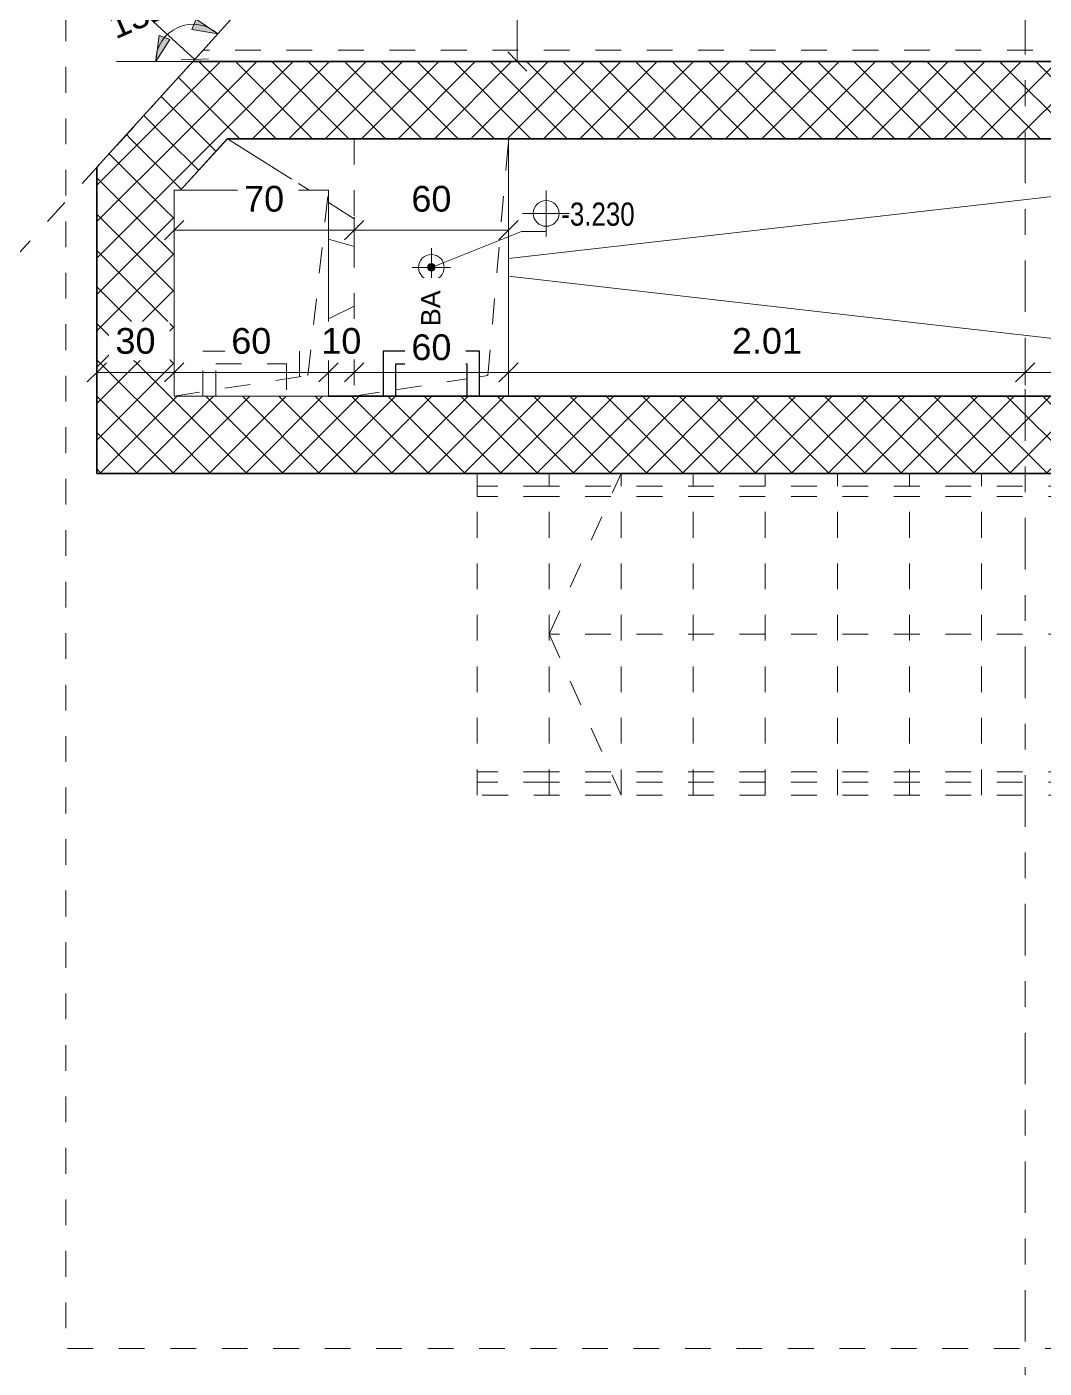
# Model space of a CAD drawing. Header units: metres. Extents: x -85.4 to -16.9, y -4 to 38.1.
# Drawn here: x -70.59 to -66.63, y 26.33 to 31.54 of the extents above; entities that cross this region are included whole.
import ezdxf

# ---------------------------------------------------------------- set-up
doc = ezdxf.new("R2010")
doc.units = ezdxf.units.M
for name, pattern in [('_Rasterlinie_', [0.375, 0.2, -0.05, 0.075, -0.05]), ('_Strichliert - Fein_', [0.15, 0.1, -0.05]), ('_Strichpunkt - Fein', [0.2, 0.1, -0.05, 0, -0.05]), ('_Verdeckte Linien_', [0.15, 0.1, -0.05]), ('Strichpunkt - Fein', [0.2, 0.1, -0.05, 0, -0.05])]:
    doc.linetypes.add(name, pattern=pattern)
for name, color, linetype, lineweight in [('A-____-____-DIMS', 7, 'Continuous', 5), ('A-____-____-DIMS-50', 7, 'Continuous', 5), ('A-____-NOTE-TEXT', 7, 'Continuous', 9), ('A-DETL-____-HDLN', 7, '_Verdeckte Linien_', 9), ('A-DETL-GENF-OTLN', 7, 'Continuous', 9), ('A-FLOR-____-OTLN', 7, 'Continuous', 9), ('A-FLOR-____-OVHD', 7, 'Strichpunkt - Fein', 9), ('A-FLOR-HRAL-MBND', 7, '_Verdeckte Linien_', 9), ('A-FLOR-HRAL-OTLN', 7, 'Continuous', 9), ('A-GENM-____-OTLN', 7, 'Continuous', 9), ('A-WALL-____-MCUT', 7, 'Continuous', 35), ('A-WALL-____-PATT', 7, 'Continuous', 35), ('G-____-____-DIMS', 7, 'Continuous', 5), ('S-GRID-____-OTLN', 7, 'Continuous', 5), ('S-STRS-____-MBND', 7, '_Strichpunkt - Fein', 9), ('Vertikale Erschließung', 7, 'Continuous', 9)]:
    doc.layers.add(name, color=color, linetype=linetype, lineweight=lineweight)
doc.layers.add('A-DETL-____-OTLN', color=5, linetype='Continuous', lineweight=9, true_color=0x0000ff)
doc.styles.add('Arial_1', font='arial.ttf', dxfattribs={"height": 0.075})
doc.styles.add('Arial_2', font='arial.ttf', dxfattribs={"height": 0.1})
doc.styles.add('Arial_5', font='arial.ttf', dxfattribs={"width": 0.8, "height": 0.09})
doc.styles.add('Arial_B', font='arial.ttf', dxfattribs={"height": 0.103175})
doc.dimstyles.new('Pfeil_2_Dezimalstellen', dxfattribs={"dimscale": 0.3048, "dimtxt": 0.102026, "dimasz": 0.328084, "dimexe": 0.500328, "dimexo": 0.0625, "dimgap": 0.082021, "dimtad": 1, "dimdec": 1, "dimlfac": 100, "dimrnd": 0.5, "dimdsep": 46, "dimtxsty": 'Arial_2', "dimsah": 1, "dimcen": 0.09, "dimazin": 0, "dimtfac": 1, "dimtdec": 4, "dimtix": 1, "dimtmove": 0, "dimatfit": 3, "dimfxl": 0.500328, "dimfxlon": 1, "dimtvp": 1, "dimtolj": 1, "dimtzin": 0, "dimarcsym": 2})
doc.dimstyles.new('SUB_Ausbau', dxfattribs={"dimscale": 0.3048, "dimtxt": 0.102026, "dimasz": 0.246063, "dimexe": 0.164042, "dimexo": 0.0625, "dimgap": 0.123031, "dimtad": 1, "dimrnd": 0.005, "dimzin": 0, "dimdsep": 46, "dimtxsty": 'Arial_B', "dimblk1": 'OBLIQUE', "dimblk2": 'OBLIQUE', "dimsah": 1, "dimcen": 0.09, "dimazin": 0, "dimtfac": 1, "dimtdec": 4, "dimtix": 1, "dimtmove": 0, "dimatfit": 3, "dimfxl": 0.164042, "dimfxlon": 1, "dimtvp": 1, "dimtfill": 1, "dimtolj": 1, "dimtzin": 0, "dimarcsym": 2})
doc.dimstyles.new('SUB_Rohbau_fein', dxfattribs={"dimscale": 0.3048, "dimtxt": 0.102026, "dimasz": 0.246063, "dimexe": 0.164042, "dimexo": 0.0625, "dimgap": 0.123031, "dimtad": 1, "dimrnd": 0.005, "dimzin": 0, "dimdsep": 46, "dimtxsty": 'Arial_2', "dimblk1": 'OBLIQUE', "dimblk2": 'OBLIQUE', "dimsah": 1, "dimcen": 0.09, "dimazin": 0, "dimtfac": 1, "dimtdec": 4, "dimtix": 1, "dimtmove": 0, "dimatfit": 3, "dimfxl": 0.164042, "dimfxlon": 1, "dimtvp": 1, "dimtfill": 1, "dimtolj": 1, "dimtzin": 0, "dimarcsym": 2})
doc.dimstyles.new('SUB_Rohbau_fein_2', dxfattribs={"dimscale": 0.3048, "dimtxt": 0.102026, "dimasz": 0.246063, "dimexe": 0.164042, "dimexo": 0.0625, "dimgap": 0.123031, "dimtad": 1, "dimdec": 1, "dimlfac": 100, "dimrnd": 0.5, "dimdsep": 46, "dimtxsty": 'Arial_2', "dimblk1": 'OBLIQUE', "dimblk2": 'OBLIQUE', "dimsah": 1, "dimcen": 0.09, "dimazin": 0, "dimtfac": 1, "dimtdec": 4, "dimtix": 1, "dimtmove": 0, "dimatfit": 3, "dimfxl": 0.164042, "dimfxlon": 1, "dimtvp": 1, "dimtfill": 1, "dimtolj": 1, "dimtzin": 0, "dimarcsym": 2})
doc.dimstyles.new('SUB_Rohbau_fein_3', dxfattribs={"dimscale": 0.3048, "dimtxt": 0.102026, "dimasz": 0.246063, "dimexe": 0.164042, "dimexo": 0.0625, "dimgap": 0.123031, "dimtad": 1, "dimdec": 1, "dimlfac": 100, "dimrnd": 0.5, "dimdsep": 46, "dimtxsty": 'Arial_2', "dimblk1": 'OBLIQUE', "dimblk2": 'OBLIQUE', "dimsah": 1, "dimcen": 0.09, "dimazin": 0, "dimtfac": 1, "dimtdec": 4, "dimtix": 1, "dimtmove": 2, "dimatfit": 3, "dimfxl": 0.164042, "dimfxlon": 1, "dimtvp": 1, "dimtfill": 1, "dimtolj": 1, "dimtzin": 0, "dimarcsym": 2})
pattern_1 = [(45, (-1.5, -0.67223), (-0.07071068, 0.07071068), []), (135, (-1.5, -0.67223), (-0.07071068, -0.07071068), [])]

# ---------------------------------------------------------------- blocks, each defined once
blk = doc.blocks.new('Geländer - Geländer-21181093--01_UG_OK_FFB_AF_lo')
at = {"layer": 'A-FLOR-HRAL-MBND'}
for p, q in [((-68.838, 29.7116), (-68.838, 29.7516)), ((-68.558, 29.7516), (-68.838, 29.7516)), ((-68.558, 29.7116), (-68.838, 29.7116)), ((-64.918, 29.7516), (-68.558, 29.7516)), ((-64.918, 29.7116), (-68.558, 29.7116))]:
    blk.add_line(p, q, dxfattribs=at)
blk = doc.blocks.new('Geländer - Geländer-21181097--01_UG_OK_FFB_AF_lo')
at = {"layer": 'A-FLOR-HRAL-MBND'}
for p, q in [((-68.838, 28.6016), (-68.838, 28.6416)), ((-68.558, 28.6416), (-68.838, 28.6416)), ((-64.918, 28.6416), (-68.558, 28.6416)), ((-68.558, 28.6016), (-68.838, 28.6016)), ((-64.918, 28.6016), (-68.558, 28.6016))]:
    blk.add_line(p, q, dxfattribs=at)
blk = doc.blocks.new('AM_BD_DD_Symbol - DD-41707139--01_UG_OK_FFB_AF_lo')
at = {"layer": 'A-DETL-GENF-OTLN', "linetype": 'Strichpunkt - Fein'}
for p, q in [((0, 1), (0, 0)), ((0.52, 0.08), (0.6, 1)), ((0.6, 1), (0.6, 0)), ((0.1625, 0.025), (0.4375, 0.0673)), ((0.4875, 0.075), (0.52, 0.08)), ((0, 0), (0.1125, 0.0173))]:
    blk.add_line(p, q, dxfattribs=at)
blk = doc.blocks.new('AM_Steigeisen - Typ 1-41820292--01_UG_OK_FFB_AF_lo')
at = {"layer": 'Vertikale Erschließung', "lineweight": 25}
for p, q in [((-0.0125, -0.15), (-0.0625, -0.15)), ((-0.0625, -0.15), (-0.0625, -0.325)), ((-0.0125, -0.275), (-0.0125, -0.15)), ((0.3125, -0.15), (0.2625, -0.15)), ((0.2625, -0.15), (0.2625, -0.275)), ((0.3125, -0.325), (0.3125, -0.15)), ((0.2625, -0.275), (-0.0125, -0.275)), ((-0.0625, -0.325), (0.3125, -0.325))]:
    blk.add_line(p, q, dxfattribs=at)
blk = doc.blocks.new('AM_Deckenöffnung rechteckig - DD-41790556--01_UG_OK_FFB_AF_lo')
at = {"layer": 'A-GENM-____-OTLN'}
for p, q in [((0.3, 0.4), (-0.3, 0.4)), ((-0.3, 0.4), (-0.3, -0.4)), ((0.3, -0.4), (0.3, 0.4)), ((-0.3, -0.4), (0.3, -0.4))]:
    blk.add_line(p, q, dxfattribs=at)
blk = doc.blocks.new('AM_BD_DD_Symbol - DD-41790565--01_UG_OK_FFB_AF_lo')
at = {"layer": 'A-DETL-GENF-OTLN', "linetype": 'Strichpunkt - Fein'}
for p, q in [((0, 0.8), (0.6, 0.8)), ((0, 0.8), (0, 0)), ((0.52, 0.08), (0.6, 0.8)), ((0.6, 0.8), (0.6, 0)), ((0, 0), (0.52, 0.08)), ((0.6, 0), (0, 0))]:
    blk.add_line(p, q, dxfattribs=at)
blk = doc.blocks.new('AM_Deckenöffnung rechteckig - DD-41707137--01_UG_OK_FFB_AF_lo')
at = {"layer": 'A-FLOR-____-OVHD'}
for p, q in [((0.3, 0.5), (-0.3, 0.5)), ((-0.3, 0.5), (-0.3, -0.5)), ((0.3, -0.5), (0.3, 0.5)), ((-0.3, -0.5), (0.3, -0.5))]:
    blk.add_line(p, q, dxfattribs=at)
blk = doc.blocks.new('DE_Detailverweis - mit_Rahmen-56961561--01_UG_OK_FFB_AF_lo')
at = {"layer": 'A-DETL-GENF-OTLN', "color": 30, "linetype": 'Strichpunkt - Fein', "true_color": 0xff8000}
for p in [(0, 5.3789), (13.1058, 0)]:
    blk.add_line(p, (0, 0), dxfattribs=at)
blk = doc.blocks.new('DIMBLOCK19--01_UG_OK_FFB_AF_lo')
at = {"layer": 'A-____-____-DIMS-50'}
for p, q in [((-68.6818, 36.9456), (-68.7193, 36.9831)), ((-68.6818, 36.9456), (-68.7318, 36.9456)), ((-68.6818, 36.9456), (-68.6818, 31.4016)), ((-68.6818, 36.9456), (-68.6443, 36.9081)), ((-68.6818, 36.9456), (-68.6318, 36.9456)), ((-68.6818, 31.4016), (-68.7193, 31.4391)), ((-68.6818, 31.4016), (-68.7318, 31.4016)), ((-68.6818, 31.4016), (-68.6443, 31.3641)), ((-68.6818, 31.4016), (-68.6318, 31.4016))]:
    blk.add_line(p, q, dxfattribs=at)
at = {"layer": 'A-____-____-DIMS-50', "color": 0, "insert": (-68.8538, 34.0119), "char_height": 0.1, "width": 0.388091, "attachment_point": 1, "rotation": 90, "line_spacing_factor": 0.941778, "style": 'Arial_2', "bg_fill": 3, "box_fill_scale": 1.25, "bg_fill_color": 256, "bg_fill_true_color": 13158600, "bg_fill_transparency": 0}
blk.add_mtext('5.54\\A2\\H0.5x;\\S5^  ;\\H2x;', dxfattribs=at)
blk = doc.blocks.new('_Oblique')
at = {"color": 0, "linetype": 'ByBlock', "lineweight": -2}
blk.add_line((-0.5, -0.5), (0.5, 0.5), dxfattribs=at)
blk = doc.blocks.new('DIMBLOCK20--01_UG_OK_FFB_AF_lo')
at = {"layer": 'A-____-____-DIMS-50'}
for p, q in [((-73.6357, 34.7721), (-73.6887, 34.7696)), ((-73.6357, 34.7721), (-73.6693, 34.7351)), ((-73.6357, 34.7721), (-73.6021, 34.8091)), ((-73.6357, 34.7721), (-73.5827, 34.7746)), ((-69.9349, 31.41), (-73.6357, 34.7721)), ((-69.9349, 31.41), (-69.9012, 31.447)), ((-69.9349, 31.41), (-69.9878, 31.4075)), ((-69.9349, 31.41), (-69.9685, 31.373)), ((-69.9349, 31.41), (-69.8819, 31.4125))]:
    blk.add_line(p, q, dxfattribs=at)
at = {"layer": 'A-____-____-DIMS-50', "color": 0, "insert": (-71.7683, 33.3116), "char_height": 0.10317, "width": 0.325653, "attachment_point": 1, "rotation": 317.7459, "line_spacing_factor": 0.941778, "style": 'Arial_B', "bg_fill": 3, "box_fill_scale": 1.25, "bg_fill_color": 256, "bg_fill_true_color": 13158600, "bg_fill_transparency": 0}
blk.add_mtext('5.00', dxfattribs=at)
blk = doc.blocks.new('Höhenkoten - Kreuz leer-8422377--01_UG_OK_FFB_AF_lo')
at = {"layer": 'G-____-____-DIMS'}
for p, q in [((0, 0.0024), (0, 0.00318)), ((0, 0.0029), (0, -0.0001)), ((0, 0.0024), (0, 0.0014)), ((0, 0.0014), (0, 0.0024)), ((-0.001, 0.0014), (-0.0018, 0.0014)), ((-0.0015, 0.0014), (0.0015, 0.0014)), ((0, 0.0014), (-0.001, 0.0014)), ((-0.001, 0.0014), (0, 0.0014)), ((0, 0.0004), (0, 0.0014)), ((0, 0.0014), (0.001, 0.0014)), ((0.001, 0.0014), (0, 0.0014)), ((0, 0.0014), (0, 0.0004)), ((0.001, 0.0014), (0.00183, 0.0014)), ((0, 0.0004), (0, -0.00039))]:
    blk.add_line(p, q, dxfattribs=at)
for start, end in [(360, 180), (90, 180), (360, 90), (180, 270), (180, 360), (270, 360)]:
    blk.add_arc((0, 0.0014), 0.001, start, end, dxfattribs=at)
blk = doc.blocks.new('DIMBLOCK391--01_UG_OK_FFB_AF_lo')
at = {"layer": 'A-____-____-DIMS-50'}
for p, q in [((-70.3159, 30.194), (-70.3159, 30.244)), ((-70.3159, 30.194), (-70.2784, 30.2315)), ((-70.0159, 30.194), (-70.0159, 30.244)), ((-70.0159, 30.194), (-69.9784, 30.2315)), ((-70.3159, 30.194), (-70.3534, 30.1565)), ((-70.3159, 30.194), (-70.0159, 30.194)), ((-70.3159, 30.194), (-70.3159, 30.144)), ((-70.0159, 30.194), (-70.0534, 30.1565)), ((-70.0159, 30.194), (-70.0159, 30.144))]:
    blk.add_line(p, q, dxfattribs=at)
at = {"layer": 'A-____-____-DIMS-50', "color": 0, "insert": (-70.2434, 30.3661), "char_height": 0.1, "width": 0.186088, "attachment_point": 1, "line_spacing_factor": 0.941778, "style": 'Arial_2', "bg_fill": 3, "box_fill_scale": 1.25, "bg_fill_color": 256, "bg_fill_true_color": 13158600, "bg_fill_transparency": 0}
blk.add_mtext('30', dxfattribs=at)
blk = doc.blocks.new('DIMBLOCK392--01_UG_OK_FFB_AF_lo')
at = {"layer": 'A-____-____-DIMS-50'}
for p, q in [((-70.0159, 30.194), (-70.0159, 30.244)), ((-70.0159, 30.194), (-69.9784, 30.2315)), ((-69.4159, 30.194), (-69.4159, 30.244)), ((-69.4159, 30.194), (-69.3784, 30.2315)), ((-70.0159, 30.194), (-70.0534, 30.1565)), ((-70.0159, 30.194), (-69.4159, 30.194)), ((-70.0159, 30.194), (-70.0159, 30.144)), ((-69.4159, 30.194), (-69.4534, 30.1565)), ((-69.4159, 30.194), (-69.4159, 30.144))]:
    blk.add_line(p, q, dxfattribs=at)
at = {"layer": 'A-____-____-DIMS-50', "color": 0, "insert": (-69.7934, 30.3661), "char_height": 0.1, "width": 0.186088, "attachment_point": 1, "line_spacing_factor": 0.941778, "style": 'Arial_2', "bg_fill": 3, "box_fill_scale": 1.25, "bg_fill_color": 256, "bg_fill_true_color": 13158600, "bg_fill_transparency": 0}
blk.add_mtext('60', dxfattribs=at)
blk = doc.blocks.new('DIMBLOCK393--01_UG_OK_FFB_AF_lo')
at = {"layer": 'A-____-____-DIMS-50'}
for p, q in [((-69.4159, 30.194), (-69.4159, 30.244)), ((-69.4159, 30.194), (-69.3784, 30.2315)), ((-69.3159, 30.194), (-69.3159, 30.244)), ((-69.3159, 30.194), (-69.2784, 30.2315)), ((-69.4159, 30.194), (-69.4534, 30.1565)), ((-69.4159, 30.194), (-69.3159, 30.194)), ((-69.4159, 30.194), (-69.4159, 30.144)), ((-69.3159, 30.194), (-69.3534, 30.1565)), ((-69.3159, 30.194), (-69.3159, 30.144))]:
    blk.add_line(p, q, dxfattribs=at)
at = {"layer": 'A-____-____-DIMS-50', "color": 0, "insert": (-69.4434, 30.3661), "char_height": 0.1, "width": 0.186088, "attachment_point": 1, "line_spacing_factor": 0.941778, "style": 'Arial_2', "bg_fill": 3, "box_fill_scale": 1.25, "bg_fill_color": 256, "bg_fill_true_color": 13158600, "bg_fill_transparency": 0}
blk.add_mtext('10', dxfattribs=at)
blk = doc.blocks.new('DIMBLOCK394--01_UG_OK_FFB_AF_lo')
at = {"layer": 'A-____-____-DIMS-50'}
for p, q in [((-69.3159, 30.194), (-69.3159, 30.244)), ((-69.3159, 30.194), (-69.2784, 30.2315)), ((-68.7159, 30.194), (-68.7159, 30.244)), ((-68.7159, 30.194), (-68.6784, 30.2315)), ((-69.3159, 30.194), (-69.3534, 30.1565)), ((-69.3159, 30.194), (-68.7159, 30.194)), ((-69.3159, 30.194), (-69.3159, 30.144)), ((-68.7159, 30.194), (-68.7534, 30.1565)), ((-68.7159, 30.194), (-68.7159, 30.144))]:
    blk.add_line(p, q, dxfattribs=at)
at = {"layer": 'A-____-____-DIMS-50', "color": 0, "insert": (-69.0934, 30.3416), "char_height": 0.1, "width": 0.186088, "attachment_point": 1, "line_spacing_factor": 0.941778, "style": 'Arial_2', "bg_fill": 3, "box_fill_scale": 1.25, "bg_fill_color": 256, "bg_fill_true_color": 13158600, "bg_fill_transparency": 0}
blk.add_mtext('60', dxfattribs=at)
blk = doc.blocks.new('DIMBLOCK395--01_UG_OK_FFB_AF_lo')
at = {"layer": 'A-____-____-DIMS-50'}
for p, q in [((-68.7159, 30.194), (-68.7159, 30.244)), ((-68.7159, 30.194), (-68.6784, 30.2315)), ((-66.708, 30.194), (-66.708, 30.244)), ((-66.708, 30.194), (-66.6705, 30.2315)), ((-68.7159, 30.194), (-68.7534, 30.1565)), ((-68.7159, 30.194), (-66.708, 30.194)), ((-68.7159, 30.194), (-68.7159, 30.144)), ((-66.708, 30.194), (-66.7455, 30.1565)), ((-66.708, 30.194), (-66.708, 30.144))]:
    blk.add_line(p, q, dxfattribs=at)
at = {"layer": 'A-____-____-DIMS-50', "color": 0, "insert": (-67.8476, 30.3661), "char_height": 0.1, "width": 0.325653, "attachment_point": 1, "line_spacing_factor": 0.941778, "style": 'Arial_2', "bg_fill": 3, "box_fill_scale": 1.25, "bg_fill_color": 256, "bg_fill_true_color": 13158600, "bg_fill_transparency": 0}
blk.add_mtext('2.01', dxfattribs=at)
blk = doc.blocks.new('DIMBLOCK396--01_UG_OK_FFB_AF_lo')
at = {"layer": 'A-____-____-DIMS-50'}
for p, q in [((-66.708, 30.194), (-66.708, 30.244)), ((-66.708, 30.194), (-66.6705, 30.2315)), ((-64.6425, 30.194), (-64.6425, 30.244)), ((-64.6425, 30.194), (-64.605, 30.2315)), ((-66.708, 30.194), (-66.7455, 30.1565)), ((-66.708, 30.194), (-64.6425, 30.194)), ((-66.708, 30.194), (-66.708, 30.144)), ((-64.6425, 30.194), (-64.68, 30.1565)), ((-64.6425, 30.194), (-64.6425, 30.144))]:
    blk.add_line(p, q, dxfattribs=at)
at = {"layer": 'A-____-____-DIMS-50', "color": 0, "insert": (-65.837, 30.3661), "char_height": 0.1, "width": 0.388091, "attachment_point": 1, "line_spacing_factor": 0.941778, "style": 'Arial_2', "bg_fill": 3, "box_fill_scale": 1.25, "bg_fill_color": 256, "bg_fill_true_color": 13158600, "bg_fill_transparency": 0}
blk.add_mtext('2.06\\A2\\H0.5x;\\S5^  ;\\H2x;', dxfattribs=at)
blk = doc.blocks.new('DIMBLOCK397--01_UG_OK_FFB_AF_lo')
at = {"layer": 'A-____-____-DIMS-50'}
for points in [[(-69.8453, 31.5086), (-69.9297, 31.5666), (-69.9463, 31.5255)], [(-70.0872, 31.4016), (-70.0317, 31.4877), (-70.0733, 31.503)]]:
    blk.add_hatch(color=256, dxfattribs=at).paths.add_polyline_path(points)
for p, q in [((-69.8453, 31.5086), (-69.7427, 31.6215)), ((-69.9297, 31.5666), (-69.9463, 31.5255)), ((-69.8453, 31.5086), (-69.9297, 31.5666)), ((-70.0733, 31.503), (-70.0872, 31.4016)), ((-70.0872, 31.4016), (-70.0317, 31.4877)), ((-70.0317, 31.4877), (-70.0733, 31.503)), ((-69.8453, 31.5086), (-69.9478, 31.3957)), ((-69.9463, 31.5255), (-69.8453, 31.5086)), ((-69.8453, 31.5086), (-69.8453, 31.5086)), ((-70.0872, 31.4016), (-70.2397, 31.4016)), ((-70.0872, 31.4016), (-69.9347, 31.4016))]:
    blk.add_line(p, q, dxfattribs=at)
blk.add_arc((-69.9425, 31.4016), 0.1446, 47.7459, 180, dxfattribs=at)
blk.add_arc((-69.9425, 31.4016), 0.1446, 47.7459, 180, dxfattribs=at)
at = {"layer": 'A-____-____-DIMS-50', "color": 0, "insert": (-70.2833, 31.5782), "char_height": 0.1, "width": 0.576368, "attachment_point": 1, "rotation": 23.8729, "line_spacing_factor": 0.941778, "style": 'Arial_2'}
blk.add_mtext('132.25°', dxfattribs=at)
blk = doc.blocks.new('DIMBLOCK398--01_UG_OK_FFB_AF_lo')
at = {"layer": 'A-____-____-DIMS-50'}
for p, q in [((-70.0159, 30.7464), (-70.0159, 30.7964)), ((-70.0159, 30.7464), (-69.9784, 30.7839)), ((-69.3159, 30.7464), (-69.3159, 30.7964)), ((-69.3159, 30.7464), (-69.2784, 30.7839)), ((-70.0159, 30.7464), (-70.0534, 30.7089)), ((-70.0159, 30.7464), (-69.3159, 30.7464)), ((-70.0159, 30.7464), (-70.0159, 30.6964)), ((-69.3159, 30.7464), (-69.3534, 30.7089)), ((-69.3159, 30.7464), (-69.3159, 30.6964))]:
    blk.add_line(p, q, dxfattribs=at)
at = {"layer": 'A-____-____-DIMS-50', "color": 0, "insert": (-69.7434, 30.9184), "char_height": 0.1, "width": 0.186088, "attachment_point": 1, "line_spacing_factor": 0.941778, "style": 'Arial_2', "bg_fill": 3, "box_fill_scale": 1.25, "bg_fill_color": 256, "bg_fill_true_color": 13158600, "bg_fill_transparency": 0}
blk.add_mtext('70', dxfattribs=at)
blk = doc.blocks.new('DIMBLOCK399--01_UG_OK_FFB_AF_lo')
at = {"layer": 'A-____-____-DIMS-50'}
for p, q in [((-69.3159, 30.7464), (-69.3159, 30.7964)), ((-69.3159, 30.7464), (-69.2784, 30.7839)), ((-68.7159, 30.7464), (-68.7159, 30.7964)), ((-68.7159, 30.7464), (-68.6784, 30.7839)), ((-69.3159, 30.7464), (-69.3534, 30.7089)), ((-69.3159, 30.7464), (-68.7159, 30.7464)), ((-69.3159, 30.7464), (-69.3159, 30.6964)), ((-68.7159, 30.7464), (-68.7534, 30.7089)), ((-68.7159, 30.7464), (-68.7159, 30.6964))]:
    blk.add_line(p, q, dxfattribs=at)
at = {"layer": 'A-____-____-DIMS-50', "color": 0, "insert": (-69.0934, 30.9184), "char_height": 0.1, "width": 0.186088, "attachment_point": 1, "line_spacing_factor": 0.941778, "style": 'Arial_2', "bg_fill": 3, "box_fill_scale": 1.25, "bg_fill_color": 256, "bg_fill_true_color": 13158600, "bg_fill_transparency": 0}
blk.add_mtext('60', dxfattribs=at)

msp = doc.modelspace()

# ---------------------------------------------------------------- hatches: boundary and pattern name
at = {"layer": 'A-WALL-____-PATT', "lineweight": 9}
h = msp.add_hatch(dxfattribs=at)
h.set_pattern_fill('FP_1', color=256, style=0, pattern_type=2)
h.set_pattern_definition(pattern_1)
h.paths.add_polyline_path([(-18.6786, 31.1016), (-18.6786, 31.4016), (-69.9425, 31.4016), (-70.2151, 31.1016), (-22.8379, 31.1016)])
h = msp.add_hatch(dxfattribs=at)
h.set_pattern_fill('FP_1', color=256, style=0, pattern_type=2)
h.set_pattern_definition(pattern_1)
h.paths.add_polyline_path([(-70.3159, 30.5444), (-70.0159, 30.8747), (-70.0159, 30.9016), (-69.9914, 30.9016), (-69.8098, 31.1016), (-70.2151, 31.1016), (-70.3159, 30.9906), (-70.3159, 30.9016)])
h = msp.add_hatch(dxfattribs=at)
h.set_pattern_fill('FP_1', color=256, style=0, pattern_type=2)
h.set_pattern_definition(pattern_1)
h.paths.add_polyline_path([(-70.3159, 29.8016), (-70.0159, 29.8016), (-70.0159, 30.8747), (-70.3159, 30.5444), (-70.3159, 30.1016)])
h = msp.add_hatch(dxfattribs=at)
h.set_pattern_fill('FP_1', color=256, style=0, pattern_type=2)
h.set_pattern_definition(pattern_1)
h.paths.add_polyline_path([(-26.843, 29.8016), (-19.538, 29.8016), (-19.538, 30.1016), (-62.1928, 30.1016), (-62.1928, 29.8016), (-26.9972, 29.8016)])
h.paths.add_polyline_path([(-69.1099, 29.8016), (-64.3928, 29.8016), (-64.3928, 30.1016), (-70.0159, 30.1016), (-70.0159, 29.8016), (-69.6298, 29.8016)])
h.paths.add_polyline_path([(-18.6786, 29.8016), (-18.6786, 30.1016), (-19.438, 30.1016), (-19.438, 29.8016)])
at = {"layer": 'G-____-____-DIMS', "lineweight": 9}
h = msp.add_hatch(color=256, dxfattribs=at)
edge = h.paths.add_edge_path()
edge.add_arc((-69.0159, 30.6016), 0.015, 0, 360)

# ---------------------------------------------------------------- linework, layer by layer
at = {"layer": 'A-____-NOTE-TEXT', "lineweight": 5}
for p, q in [((-69.0159, 30.6766), (-69.0159, 30.5266)), ((-69.0909, 30.6016), (-68.9409, 30.6016))]:
    msp.add_line(p, q, dxfattribs=at)
msp.add_circle((-69.0159, 30.6016), 0.05, dxfattribs=at)
at = {"layer": 'A-DETL-____-HDLN'}
for p, q in [((-69.9034, 30.2766), (-69.5284, 30.2766)), ((-69.9034, 30.1016), (-69.9034, 30.2766)), ((-69.8534, 30.2266), (-69.5782, 30.2266)), ((-69.8534, 30.1016), (-69.8534, 30.2266)), ((-69.5782, 30.2266), (-69.5782, 30.1016)), ((-69.5284, 30.2766), (-69.5284, 30.1016)), ((-69.5284, 30.1016), (-69.9034, 30.1016)), ((-69.5782, 30.1016), (-69.8534, 30.1016))]:
    msp.add_line(p, q, dxfattribs=at)
at = {"layer": 'A-DETL-____-OTLN', "color": 133, "linetype": '_Strichliert - Fein_', "true_color": 0x4cc3d9}
for p, q in [((-69.9025, 31.4456), (-73.7633, 27.1958)), ((-18.6786, 31.4456), (-69.9025, 31.4456))]:
    msp.add_line(p, q, dxfattribs=at)
at = {"layer": 'A-FLOR-____-OTLN'}
for p, q in [((-69.8083, 31.1016), (-69.9913, 30.9016)), ((-69.8083, 31.1016), (-69.4913, 30.9016)), ((-64.6425, 31.1016), (-68.7159, 30.6359)), ((-69.4159, 30.854), (-69.3159, 30.7909)), ((-69.3159, 30.6835), (-69.4159, 30.7108)), ((-68.7159, 30.5673), (-64.6425, 30.1016)), ((-69.4159, 30.4016), (-69.3159, 30.4516))]:
    msp.add_line(p, q, dxfattribs=at)
at = {"layer": 'A-FLOR-____-OVHD'}
msp.add_line((-69.3159, 31.1016), (-69.3159, 30.1016), dxfattribs=at)
at = {"layer": 'A-WALL-____-MCUT'}
for p, q in [((-69.9425, 31.4016), (-70.3159, 30.9906)), ((-18.6786, 31.4016), (-69.9425, 31.4016)), ((-69.9914, 30.9016), (-69.8098, 31.1016)), ((-69.8098, 31.1016), (-18.6786, 31.1016)), ((-70.3159, 30.9906), (-70.3159, 29.8016)), ((-69.4159, 30.1016), (-19.538, 30.1016)), ((-70.3159, 29.8016), (-63.2455, 29.8016))]:
    msp.add_line(p, q, dxfattribs=at)
at = {"layer": 'G-____-____-DIMS'}
for p, q in [((-69.0159, 30.6016), (-68.6649, 30.7414)), ((-68.6649, 30.7414), (-68.5697, 30.7414))]:
    msp.add_line(p, q, dxfattribs=at)
at = {"layer": 'G-____-____-DIMS', "lineweight": 9}
msp.add_circle((-69.0159, 30.6016), 0.015, dxfattribs=at)
at = {"layer": 'S-GRID-____-OTLN', "color": 8, "linetype": '_Rasterlinie_', "true_color": 0x808080}
msp.add_line((-66.708, -3.5715), (-66.708, 33.6425), dxfattribs=at)
at = {"layer": 'S-STRS-____-MBND'}
for p, q in [((-68.838, 28.5516), (-68.838, 29.8016)), ((-64.918, 29.8016), (-68.838, 29.8016)), ((-68.558, 28.5516), (-68.558, 29.8016)), ((-68.558, 28.5516), (-68.558, 29.8016)), ((-68.278, 28.5516), (-68.278, 29.8016)), ((-68.278, 28.5516), (-68.278, 29.8016)), ((-67.998, 28.5516), (-67.998, 29.8016)), ((-67.998, 28.5516), (-67.998, 29.8016)), ((-67.718, 28.5516), (-67.718, 29.8016)), ((-67.718, 28.5516), (-67.718, 29.8016)), ((-67.438, 28.5516), (-67.438, 29.8016)), ((-67.438, 28.5516), (-67.438, 29.8016)), ((-67.158, 28.5516), (-67.158, 29.8016)), ((-67.158, 28.5516), (-67.158, 29.8016)), ((-66.878, 28.5516), (-66.878, 29.8016)), ((-66.878, 28.5516), (-66.878, 29.8016)), ((-64.918, 28.5516), (-68.838, 28.5516))]:
    msp.add_line(p, q, dxfattribs=at)
at = {"layer": 'S-STRS-____-MBND', "linetype": '_Verdeckte Linien_'}
for p, q in [((-68.558, 29.1766), (-68.278, 29.8016)), ((-64.918, 29.1766), (-68.558, 29.1766)), ((-68.558, 29.1766), (-68.278, 28.5516))]:
    msp.add_line(p, q, dxfattribs=at)

# ---------------------------------------------------------------- block references
at = {"layer": 'A-FLOR-____-OVHD'}
msp.add_blockref('AM_Deckenöffnung rechteckig - DD-41707137--01_UG_OK_FFB_AF_lo', (-69.0159, 30.6016), dxfattribs=at)
at = {"layer": 'A-FLOR-HRAL-OTLN'}
for name in ['Geländer - Geländer-21181093--01_UG_OK_FFB_AF_lo', 'Geländer - Geländer-21181097--01_UG_OK_FFB_AF_lo']:
    msp.add_blockref(name, (0, 0), dxfattribs=at)
at = {"layer": 'A-GENM-____-OTLN'}
for name, p in [('AM_BD_DD_Symbol - DD-41707139--01_UG_OK_FFB_AF_lo', (-69.3159, 30.1016)), ('AM_Deckenöffnung rechteckig - DD-41790556--01_UG_OK_FFB_AF_lo', (-69.7159, 30.5016)), ('AM_BD_DD_Symbol - DD-41790565--01_UG_OK_FFB_AF_lo', (-70.0159, 30.1016))]:
    msp.add_blockref(name, p, dxfattribs=at)
at = {"layer": 'G-____-____-DIMS', "extrusion": (0, 0, -1), "xscale": 49.99999999999998, "yscale": 49.99999999999998, "zscale": 49.99999999999998}
msp.add_blockref('Höhenkoten - Kreuz leer-8422377--01_UG_OK_FFB_AF_lo', (68.5697, 30.7414), dxfattribs=at)
at = {"layer": 'Vertikale Erschließung', "rotation": 180}
msp.add_blockref('AM_Steigeisen - Typ 1-41820292--01_UG_OK_FFB_AF_lo', (-68.8909, 29.9516), dxfattribs=at)

# ---------------------------------------------------------------- texts
at = {"layer": 'G-____-____-DIMS', "insert": (-68.5109, 30.8537), "char_height": 0.09, "width": 0.337157, "attachment_point": 1, "line_spacing_factor": 0.941778, "style": 'Arial_5'}
msp.add_mtext('-3.230', dxfattribs=at)

# ---------------------------------------------------------------- next in the draw order: texts
at = {"layer": 'A-____-NOTE-TEXT', "lineweight": 5, "insert": (-69.0556, 30.3728), "char_height": 0.075, "width": 0.168354, "attachment_point": 1, "rotation": 90, "style": 'Arial_1', "bg_fill": 3, "box_fill_scale": 1.25, "bg_fill_color": 256, "bg_fill_true_color": 13158600, "bg_fill_transparency": 0}
msp.add_mtext('BA', dxfattribs=at)

# ---------------------------------------------------------------- next in the draw order: block references
at = {"layer": 'A-DETL-GENF-OTLN', "color": 30, "true_color": 0xff8000}
msp.add_blockref('DE_Detailverweis - mit_Rahmen-56961561--01_UG_OK_FFB_AF_lo', (-70.4359, 26.4016), dxfattribs=at)

# ---------------------------------------------------------------- next in the draw order: dimensions: what is measured, and where the dimension line sits
at = {"layer": 'A-____-____-DIMS'}
dim = msp.add_linear_dim(base=(-68.6818, 31.4016), p1=(-68.6318, 36.9456), p2=(-68.6318, 31.4016), angle=90, text='\\A1;5.54\\Q;{\\A1;{\\H0.5x;\\S5^ ;}}', dimstyle='SUB_Rohbau_fein', override={"dimpost": '<>', "dimfxl": 5.544017}, dxfattribs=at)
dim.commit()
dim.dimension.update_dxf_attribs({"geometry": 'DIMBLOCK19--01_UG_OK_FFB_AF_lo', "text_midpoint": (-68.7701, 34.1736)})
dim = msp.add_linear_dim(base=(-73.6357, 34.7721), p1=(-69.9685, 31.373), p2=(-73.6693, 34.7351), angle=317.7459, dimstyle='SUB_Ausbau', override={"dimpost": '<>', "dimfxl": 5}, dxfattribs=at)
dim.commit()
dim.dimension.update_dxf_attribs({"geometry": 'DIMBLOCK20--01_UG_OK_FFB_AF_lo', "text_midpoint": (-71.7246, 33.1578)})
for base, p1, p2, override, picture, middle in [((-69.3159, 30.7464), (-70.0159, 30.7964), (-69.3159, 30.7964), {"dimpost": '<>', "dimfxl": 0.7}, 'DIMBLOCK398--01_UG_OK_FFB_AF_lo', (-69.6659, 30.8349)), ((-70.0159, 30.194), (-70.3159, 30.244), (-70.0159, 30.244), {"dimpost": '<>', "dimfxl": 0.3}, 'DIMBLOCK391--01_UG_OK_FFB_AF_lo', (-70.1659, 30.2826))]:
    dim = msp.add_linear_dim(base=base, p1=p1, p2=p2, dimstyle='SUB_Rohbau_fein_2', override=override, dxfattribs=at)
    dim.commit()
    dim.dimension.update_dxf_attribs({"geometry": picture, "text_midpoint": middle})

# ---------------------------------------------------------------- next in the draw order: dimensions: what is measured, and where the dimension line sits
dim = msp.add_angular_dim_3p(base=(-69.9471, 31.5461), center=(-69.9425, 31.4016), p1=(-69.8453, 31.5086), p2=(-70.0872, 31.4016), dimstyle='Pfeil_2_Dezimalstellen', override={"dimpost": '<>', "dimfxl": 0.264508}, dxfattribs=at)
dim.commit()
dim.dimension.update_dxf_attribs({"geometry": 'DIMBLOCK397--01_UG_OK_FFB_AF_lo', "text_midpoint": (-70.0319, 31.6034)})
for base, p1, p2, picture, middle in [((-68.7159, 30.7464), (-69.3159, 30.7964), (-68.7159, 30.7964), 'DIMBLOCK399--01_UG_OK_FFB_AF_lo', (-69.0159, 30.8349)), ((-69.4159, 30.194), (-70.0159, 30.244), (-69.4159, 30.244), 'DIMBLOCK392--01_UG_OK_FFB_AF_lo', (-69.7159, 30.2826))]:
    dim = msp.add_linear_dim(base=base, p1=p1, p2=p2, dimstyle='SUB_Rohbau_fein_2', override={"dimpost": '<>', "dimfxl": 0.6}, dxfattribs=at)
    dim.commit()
    dim.dimension.update_dxf_attribs({"geometry": picture, "text_midpoint": middle})

# ---------------------------------------------------------------- next in the draw order: dimensions: what is measured, and where the dimension line sits
dim = msp.add_linear_dim(base=(-69.3159, 30.194), p1=(-69.4159, 30.244), p2=(-69.3159, 30.244), dimstyle='SUB_Rohbau_fein_2', override={"dimpost": '<>', "dimfxl": 0.1}, dxfattribs=at)
dim.commit()
dim.dimension.update_dxf_attribs({"geometry": 'DIMBLOCK393--01_UG_OK_FFB_AF_lo', "text_midpoint": (-69.3659, 30.2826)})

# ---------------------------------------------------------------- next in the draw order: dimensions: what is measured, and where the dimension line sits
dim = msp.add_linear_dim(base=(-68.7159, 30.194), p1=(-69.3159, 30.244), p2=(-68.7159, 30.244), dimstyle='SUB_Rohbau_fein_3', override={"dimpost": '<>', "dimfxl": 0.6}, dxfattribs=at)
dim.commit()
dim.dimension.update_dxf_attribs({"geometry": 'DIMBLOCK394--01_UG_OK_FFB_AF_lo', "text_midpoint": (-69.0004, 30.275), "dimtype": 160})

# ---------------------------------------------------------------- next in the draw order: dimensions: what is measured, and where the dimension line sits
dim = msp.add_linear_dim(base=(-66.708, 30.194), p1=(-68.7159, 30.244), p2=(-66.708, 30.244), dimstyle='SUB_Rohbau_fein', override={"dimpost": '<>', "dimfxl": 2.007879}, dxfattribs=at)
dim.commit()
dim.dimension.update_dxf_attribs({"geometry": 'DIMBLOCK395--01_UG_OK_FFB_AF_lo', "text_midpoint": (-67.712, 30.2826)})

# ---------------------------------------------------------------- next in the draw order: dimensions: what is measured, and where the dimension line sits
dim = msp.add_linear_dim(base=(-64.6425, 30.194), p1=(-66.708, 30.244), p2=(-64.6425, 30.244), text='\\A1;2.06\\Q;{\\A1;{\\H0.5x;\\S5^ ;}}', dimstyle='SUB_Rohbau_fein', override={"dimpost": '<>', "dimfxl": 2.065488}, dxfattribs=at)
dim.commit()
dim.dimension.update_dxf_attribs({"geometry": 'DIMBLOCK396--01_UG_OK_FFB_AF_lo', "text_midpoint": (-65.6753, 30.2826)})

doc.saveas('drawing.dxf')
